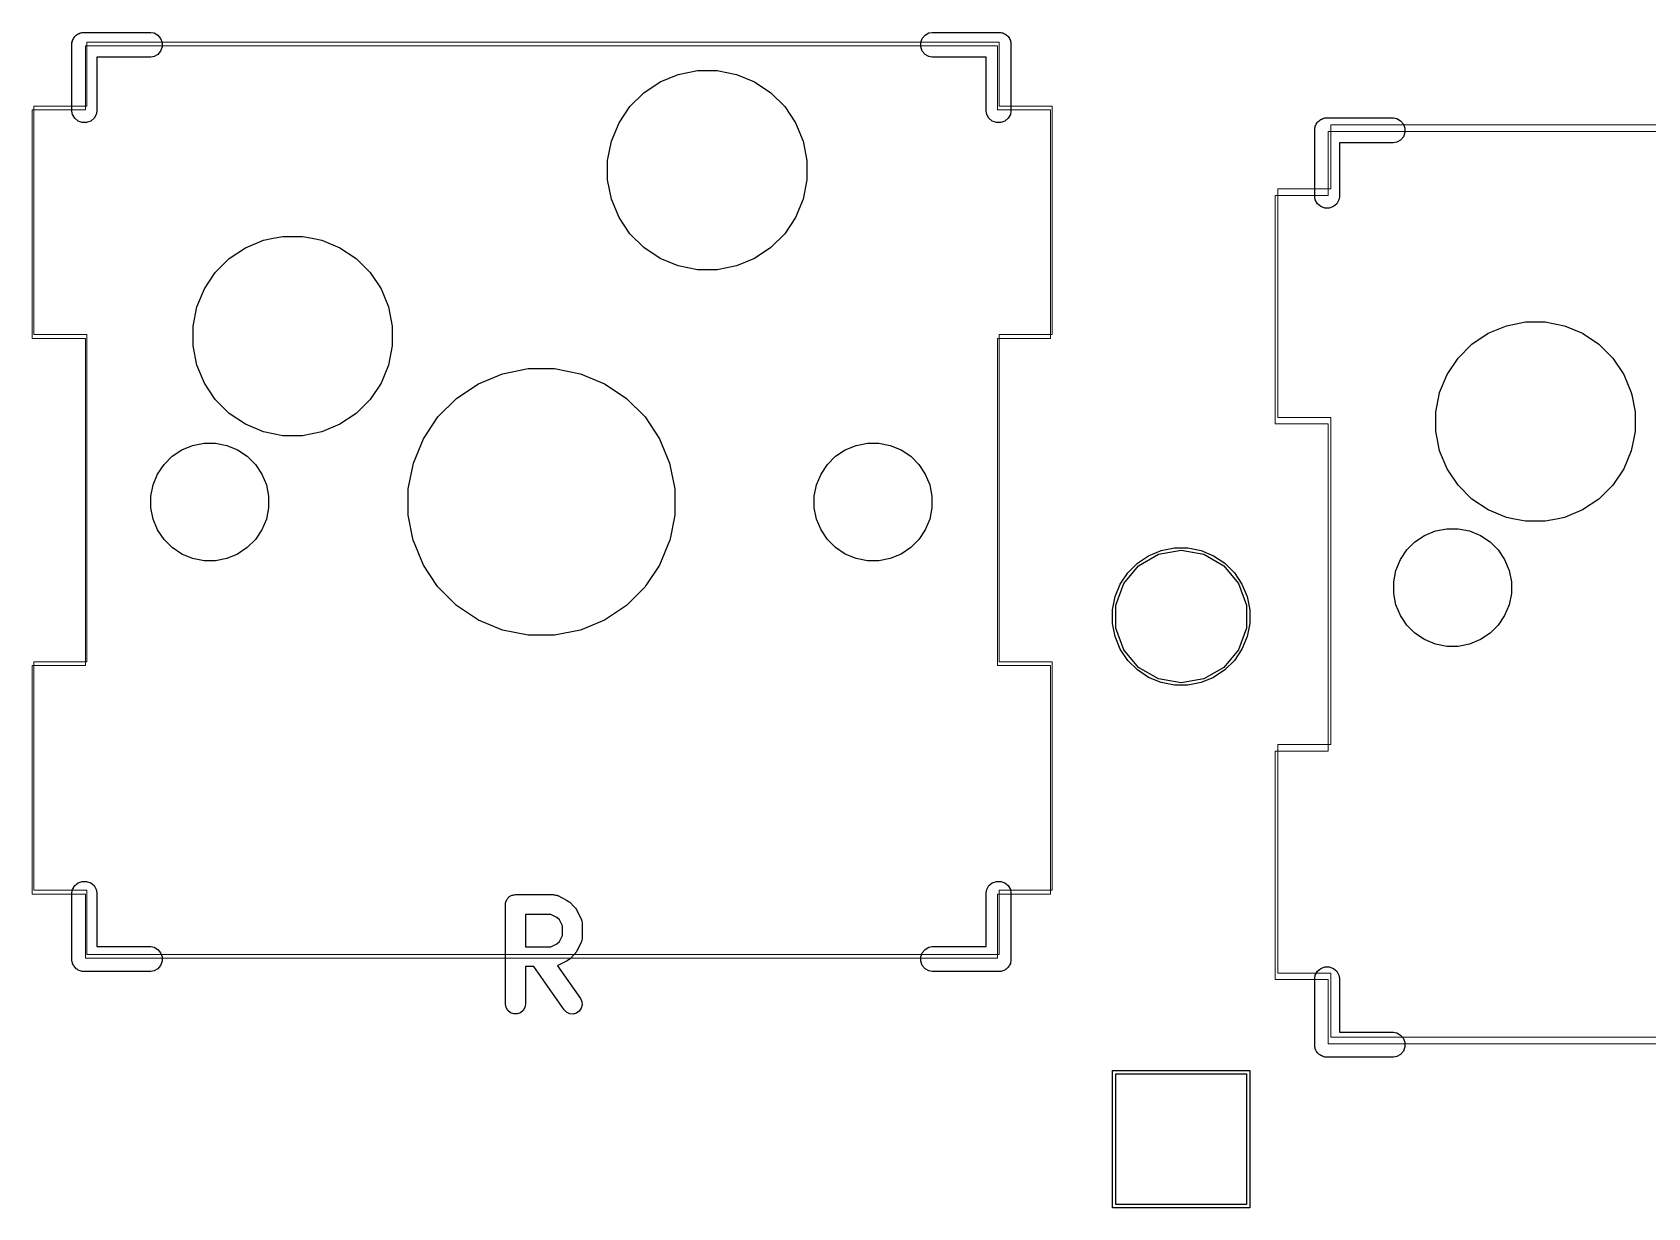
# Model space of a CAD drawing. Header units: millimetres. Extents: x 13 to 222, y -3 to 195.
# Drawn here: x 111.51 to 136.25, y 108.5 to 126.5 of the extents above; entities that cross this region are included whole.
import ezdxf

# ---------------------------------------------------------------- set-up
doc = ezdxf.new("R2010")
doc.units = ezdxf.units.MM
doc.header["$MEASUREMENT"] = 0
doc.layers.add('Ergodox plate', color=7, linetype='Continuous', lineweight=0, true_color=0xf6921e)
doc.layers.add('Orig switch cut', color=7, linetype='Continuous', lineweight=0, true_color=0xde3535)
doc.layers.add('Mask', color=134, linetype='Continuous')
doc.layers.add('Silk', color=142, linetype='Continuous')

msp = doc.modelspace()

# ---------------------------------------------------------------- linework, layer by layer
at = {"layer": 'Ergodox plate'}
for points in [[(126.313, 126.349), (126.313, 125.369), (127.126, 125.369), (127.126, 121.869), (126.313, 121.869), (126.313, 116.86), (127.126, 116.86), (127.126, 113.36), (126.313, 113.36), (126.313, 112.379), (112.343, 112.379), (112.343, 113.36), (111.531, 113.36), (111.531, 116.86), (112.343, 116.86), (112.343, 121.869), (111.531, 121.869), (111.531, 125.369), (112.343, 125.369), (112.343, 126.349)], [(145.363, 125.079), (145.363, 124.099), (146.176, 124.099), (146.176, 120.599), (145.363, 120.599), (145.363, 115.59), (146.176, 115.59), (146.176, 112.09), (145.363, 112.09), (145.363, 111.109), (131.393, 111.109), (131.393, 112.09), (130.581, 112.09), (130.581, 115.59), (131.393, 115.59), (131.393, 120.599), (130.581, 120.599), (130.581, 124.099), (131.393, 124.099), (131.393, 125.079)]]:
    msp.add_lwpolyline(points, close=True, dxfattribs=at)
at = {"layer": 'Mask', "linetype": 'Continuous'}
for p, q in [((120.872, 125.572), (121.122, 125.739)), ((121.122, 125.739), (121.399, 125.854)), ((121.399, 125.854), (121.547, 125.884)), ((121.547, 125.884), (121.694, 125.913)), ((121.694, 125.913), (121.995, 125.913)), ((121.995, 125.913), (122.142, 125.884)), ((122.142, 125.884), (122.29, 125.854)), ((122.29, 125.854), (122.567, 125.739)), ((122.567, 125.739), (122.817, 125.572)), ((120.659, 125.36), (120.872, 125.572)), ((122.817, 125.572), (123.03, 125.36)), ((120.492, 125.11), (120.659, 125.36)), ((123.03, 125.36), (123.197, 125.11)), ((120.377, 124.832), (120.492, 125.11)), ((123.197, 125.11), (123.312, 124.832)), ((120.318, 124.537), (120.377, 124.832)), ((123.312, 124.832), (123.37, 124.537)), ((120.318, 124.237), (120.318, 124.537)), ((123.37, 124.537), (123.37, 124.237)), ((120.377, 123.942), (120.318, 124.237)), ((123.37, 124.237), (123.312, 123.942)), ((120.492, 123.664), (120.377, 123.942)), ((123.312, 123.942), (123.197, 123.664)), ((120.659, 123.414), (120.492, 123.664)), ((123.197, 123.664), (123.03, 123.414)), ((114.772, 123.199), (115.049, 123.314)), ((115.049, 123.314), (115.197, 123.344)), ((115.197, 123.344), (115.344, 123.373)), ((115.344, 123.373), (115.645, 123.373)), ((115.645, 123.373), (115.792, 123.344)), ((115.792, 123.344), (115.94, 123.314)), ((115.94, 123.314), (116.217, 123.199)), ((120.872, 123.202), (120.659, 123.414)), ((123.03, 123.414), (122.817, 123.202)), ((114.309, 122.82), (114.522, 123.032)), ((114.522, 123.032), (114.772, 123.199)), ((116.217, 123.199), (116.467, 123.032)), ((116.467, 123.032), (116.68, 122.82)), ((121.122, 123.035), (120.872, 123.202)), ((121.399, 122.92), (121.122, 123.035)), ((122.567, 123.035), (122.29, 122.92)), ((122.817, 123.202), (122.567, 123.035)), ((114.142, 122.57), (114.309, 122.82)), ((116.68, 122.82), (116.847, 122.57)), ((121.547, 122.89), (121.399, 122.92)), ((121.694, 122.861), (121.547, 122.89)), ((121.995, 122.861), (121.694, 122.861)), ((122.142, 122.89), (121.995, 122.861)), ((122.29, 122.92), (122.142, 122.89)), ((114.027, 122.292), (114.142, 122.57)), ((116.847, 122.57), (116.962, 122.292)), ((113.968, 121.997), (114.027, 122.292)), ((116.962, 122.292), (117.02, 121.997)), ((113.968, 121.697), (113.968, 121.997)), ((117.02, 121.997), (117.02, 121.697)), ((133.805, 121.889), (134.082, 122.004)), ((134.082, 122.004), (134.23, 122.033)), ((134.23, 122.033), (134.377, 122.062)), ((134.377, 122.062), (134.678, 122.062)), ((134.678, 122.062), (134.825, 122.033)), ((134.825, 122.033), (134.973, 122.004)), ((134.973, 122.004), (135.25, 121.889)), ((133.555, 121.722), (133.805, 121.889)), ((135.25, 121.889), (135.5, 121.722)), ((114.027, 121.402), (113.968, 121.697)), ((117.02, 121.697), (116.962, 121.402)), ((133.175, 121.259), (133.342, 121.509)), ((133.342, 121.509), (133.555, 121.722)), ((135.5, 121.722), (135.713, 121.509)), ((135.713, 121.509), (135.88, 121.259)), ((114.142, 121.124), (114.027, 121.402)), ((116.962, 121.402), (116.847, 121.124)), ((118.338, 121.116), (118.709, 121.27)), ((118.709, 121.27), (119.103, 121.348)), ((118.709, 121.27), (118.709, 121.27)), ((118.709, 121.27), (118.709, 121.27)), ((119.103, 121.348), (119.505, 121.348)), ((119.505, 121.348), (119.9, 121.27)), ((119.9, 121.27), (119.9, 121.27)), ((119.9, 121.27), (119.9, 121.27)), ((119.9, 121.27), (120.271, 121.116)), ((133.06, 120.981), (133.175, 121.259)), ((135.88, 121.259), (135.995, 120.981)), ((114.309, 120.874), (114.142, 121.124)), ((116.847, 121.124), (116.68, 120.874)), ((118.083, 120.946), (118.338, 121.116)), ((120.271, 121.116), (120.526, 120.946)), ((114.522, 120.662), (114.309, 120.874)), ((116.68, 120.874), (116.467, 120.662)), ((117.719, 120.608), (118.003, 120.892)), ((118.003, 120.892), (118.083, 120.946)), ((120.526, 120.946), (120.606, 120.892)), ((120.606, 120.892), (120.89, 120.608)), ((133.002, 120.687), (133.053, 120.946)), ((133.053, 120.946), (133.06, 120.981)), ((135.995, 120.981), (136.002, 120.946)), ((136.002, 120.946), (136.054, 120.687)), ((114.772, 120.495), (114.522, 120.662)), ((115.049, 120.38), (114.772, 120.495)), ((116.217, 120.495), (115.94, 120.38)), ((116.467, 120.662), (116.217, 120.495)), ((117.496, 120.274), (117.719, 120.608)), ((117.719, 120.608), (117.719, 120.608)), ((120.89, 120.608), (120.89, 120.608)), ((120.89, 120.608), (121.113, 120.274)), ((133.002, 120.386), (133.002, 120.687)), ((136.054, 120.687), (136.054, 120.386)), ((115.197, 120.35), (115.049, 120.38)), ((115.344, 120.321), (115.197, 120.35)), ((115.645, 120.321), (115.344, 120.321)), ((115.792, 120.35), (115.645, 120.321)), ((115.94, 120.38), (115.792, 120.35)), ((117.342, 119.902), (117.496, 120.274)), ((121.113, 120.274), (121.267, 119.902)), ((133.027, 120.256), (133.002, 120.386)), ((133.06, 120.091), (133.027, 120.256)), ((136.028, 120.256), (135.995, 120.091)), ((136.054, 120.386), (136.028, 120.256)), ((113.525, 119.881), (113.65, 120.007)), ((113.65, 120.007), (113.798, 120.105)), ((113.798, 120.105), (113.962, 120.173)), ((113.962, 120.173), (114.136, 120.208)), ((114.136, 120.208), (114.313, 120.208)), ((114.313, 120.208), (114.487, 120.173)), ((114.487, 120.173), (114.651, 120.105)), ((114.651, 120.105), (114.799, 120.007)), ((114.799, 120.007), (114.924, 119.881)), ((123.685, 119.881), (123.81, 120.007)), ((123.81, 120.007), (123.958, 120.105)), ((123.958, 120.105), (124.122, 120.173)), ((124.122, 120.173), (124.296, 120.208)), ((124.296, 120.208), (124.473, 120.208)), ((124.473, 120.208), (124.647, 120.173)), ((124.647, 120.173), (124.811, 120.105)), ((124.811, 120.105), (124.959, 120.007)), ((124.959, 120.007), (125.084, 119.881)), ((133.175, 119.813), (133.06, 120.091)), ((135.995, 120.091), (135.88, 119.813)), ((113.426, 119.734), (113.525, 119.881)), ((114.924, 119.881), (115.023, 119.734)), ((117.263, 119.508), (117.342, 119.902)), ((117.342, 119.902), (117.342, 119.902)), ((121.267, 119.902), (121.267, 119.902)), ((121.267, 119.902), (121.346, 119.508)), ((123.586, 119.734), (123.685, 119.881)), ((125.084, 119.881), (125.183, 119.734)), ((133.342, 119.563), (133.175, 119.813)), ((135.88, 119.813), (135.713, 119.563)), ((113.323, 119.396), (113.358, 119.57)), ((113.358, 119.57), (113.426, 119.734)), ((115.023, 119.734), (115.091, 119.57)), ((115.091, 119.57), (115.125, 119.396)), ((117.263, 119.106), (117.263, 119.508)), ((121.346, 119.508), (121.346, 119.106)), ((123.483, 119.396), (123.518, 119.57)), ((123.518, 119.57), (123.586, 119.734)), ((125.183, 119.734), (125.251, 119.57)), ((125.251, 119.57), (125.285, 119.396)), ((133.555, 119.351), (133.342, 119.563)), ((135.713, 119.563), (135.5, 119.351)), ((113.323, 119.218), (113.323, 119.396)), ((115.125, 119.396), (115.125, 119.218)), ((123.483, 119.218), (123.483, 119.396)), ((125.285, 119.396), (125.285, 119.218)), ((133.805, 119.184), (133.555, 119.351)), ((135.5, 119.351), (135.25, 119.184)), ((113.358, 119.044), (113.323, 119.218)), ((113.426, 118.88), (113.358, 119.044)), ((115.091, 119.044), (115.023, 118.88)), ((115.125, 119.218), (115.091, 119.044)), ((117.341, 118.715), (117.263, 119.106)), ((121.346, 119.106), (121.268, 118.715)), ((123.518, 119.044), (123.483, 119.218)), ((123.586, 118.88), (123.518, 119.044)), ((125.251, 119.044), (125.183, 118.88)), ((125.285, 119.218), (125.251, 119.044)), ((134.082, 119.069), (133.805, 119.184)), ((134.207, 119.044), (134.082, 119.069)), ((134.377, 119.01), (134.207, 119.044)), ((134.678, 119.01), (134.377, 119.01)), ((134.849, 119.044), (134.678, 119.01)), ((134.973, 119.069), (134.849, 119.044)), ((135.25, 119.184), (134.973, 119.069)), ((113.525, 118.733), (113.426, 118.88)), ((115.023, 118.88), (114.924, 118.733)), ((123.685, 118.733), (123.586, 118.88)), ((125.183, 118.88), (125.084, 118.733)), ((132.683, 118.696), (132.831, 118.795)), ((132.831, 118.795), (132.995, 118.863)), ((132.995, 118.863), (133.169, 118.897)), ((133.169, 118.897), (133.346, 118.897)), ((133.346, 118.897), (133.52, 118.863)), ((133.52, 118.863), (133.684, 118.795)), ((133.684, 118.795), (133.832, 118.696)), ((113.65, 118.607), (113.525, 118.733)), ((113.798, 118.509), (113.65, 118.607)), ((113.962, 118.441), (113.798, 118.509)), ((114.651, 118.509), (114.487, 118.441)), ((114.799, 118.607), (114.651, 118.509)), ((114.924, 118.733), (114.799, 118.607)), ((117.342, 118.712), (117.341, 118.715)), ((117.496, 118.34), (117.342, 118.712)), ((121.267, 118.712), (121.113, 118.34)), ((121.268, 118.715), (121.267, 118.712)), ((123.81, 118.607), (123.685, 118.733)), ((123.958, 118.509), (123.81, 118.607)), ((124.122, 118.441), (123.958, 118.509)), ((124.811, 118.509), (124.647, 118.441)), ((124.959, 118.607), (124.811, 118.509)), ((125.084, 118.733), (124.959, 118.607)), ((128.604, 118.483), (128.795, 118.562)), ((128.795, 118.562), (128.998, 118.602)), ((128.998, 118.602), (129.205, 118.602)), ((129.205, 118.602), (129.408, 118.562)), ((129.408, 118.562), (129.599, 118.483)), ((132.459, 118.423), (132.558, 118.571)), ((132.558, 118.571), (132.683, 118.696)), ((133.832, 118.696), (133.957, 118.571)), ((133.957, 118.571), (134.056, 118.423)), ((114.136, 118.406), (113.962, 118.441)), ((114.313, 118.406), (114.136, 118.406)), ((114.487, 118.441), (114.313, 118.406)), ((117.704, 118.028), (117.496, 118.34)), ((121.113, 118.34), (120.905, 118.028)), ((124.296, 118.406), (124.122, 118.441)), ((124.473, 118.406), (124.296, 118.406)), ((124.647, 118.441), (124.473, 118.406)), ((128.285, 118.221), (128.432, 118.368)), ((128.432, 118.368), (128.604, 118.483)), ((129.599, 118.483), (129.772, 118.368)), ((129.772, 118.368), (129.918, 118.221)), ((132.391, 118.259), (132.459, 118.423)), ((134.056, 118.423), (134.124, 118.259)), ((117.719, 118.006), (117.704, 118.028)), ((120.905, 118.028), (120.89, 118.006)), ((128.091, 117.858), (128.17, 118.049)), ((128.17, 118.049), (128.285, 118.221)), ((129.918, 118.221), (130.033, 118.049)), ((130.033, 118.049), (130.112, 117.858)), ((132.357, 118.085), (132.391, 118.259)), ((132.357, 117.907), (132.357, 118.085)), ((134.124, 118.259), (134.159, 118.085)), ((134.159, 118.085), (134.159, 117.907)), ((118.003, 117.721), (117.719, 118.006)), ((120.89, 118.006), (120.606, 117.721)), ((128.051, 117.654), (128.091, 117.858)), ((130.112, 117.858), (130.153, 117.654)), ((132.391, 117.733), (132.357, 117.907)), ((134.159, 117.907), (134.124, 117.733)), ((118.338, 117.498), (118.003, 117.721)), ((118.003, 117.721), (118.003, 117.721)), ((120.606, 117.721), (120.271, 117.498)), ((120.606, 117.721), (120.606, 117.721)), ((128.051, 117.447), (128.051, 117.654)), ((130.153, 117.654), (130.153, 117.447)), ((132.459, 117.569), (132.391, 117.733)), ((132.558, 117.422), (132.459, 117.569)), ((134.056, 117.569), (133.957, 117.422)), ((134.124, 117.733), (134.056, 117.569)), ((118.709, 117.344), (118.338, 117.498)), ((119.103, 117.266), (118.709, 117.344)), ((118.709, 117.344), (118.709, 117.344)), ((118.709, 117.344), (118.709, 117.344)), ((119.9, 117.344), (119.505, 117.266)), ((120.271, 117.498), (119.9, 117.344)), ((119.9, 117.344), (119.9, 117.344)), ((119.9, 117.344), (119.9, 117.344)), ((128.091, 117.244), (128.051, 117.447)), ((130.153, 117.447), (130.112, 117.244)), ((132.683, 117.296), (132.558, 117.422)), ((132.831, 117.198), (132.683, 117.296)), ((133.832, 117.296), (133.684, 117.198)), ((133.957, 117.422), (133.832, 117.296)), ((119.505, 117.266), (119.103, 117.266)), ((128.17, 117.053), (128.091, 117.244)), ((128.285, 116.881), (128.17, 117.053)), ((130.033, 117.053), (129.918, 116.881)), ((130.112, 117.244), (130.033, 117.053)), ((132.995, 117.13), (132.831, 117.198)), ((133.169, 117.095), (132.995, 117.13)), ((133.346, 117.095), (133.169, 117.095)), ((133.52, 117.13), (133.346, 117.095)), ((133.684, 117.198), (133.52, 117.13)), ((128.432, 116.735), (128.285, 116.881)), ((129.918, 116.881), (129.772, 116.735)), ((128.604, 116.62), (128.432, 116.735)), ((128.795, 116.54), (128.604, 116.62)), ((128.998, 116.5), (128.795, 116.54)), ((129.408, 116.54), (129.205, 116.5)), ((129.599, 116.62), (129.408, 116.54)), ((129.772, 116.735), (129.599, 116.62)), ((129.205, 116.5), (128.998, 116.5)), ((128.051, 108.5), (128.051, 110.602)), ((128.051, 110.602), (130.153, 110.602)), ((130.153, 110.602), (130.153, 108.5)), ((130.153, 108.5), (128.051, 108.5))]:
    msp.add_line(p, q, dxfattribs=at)
at = {"layer": 'Orig switch cut'}
for points in [[(126.289, 126.292), (126.289, 125.312), (127.102, 125.312), (127.102, 121.811), (126.289, 121.811), (126.289, 116.803), (127.102, 116.803), (127.102, 113.302), (126.289, 113.302), (126.289, 112.322), (112.319, 112.322), (112.319, 113.302), (111.506, 113.302), (111.506, 116.803), (112.319, 116.803), (112.319, 121.811), (111.506, 121.811), (111.506, 125.312), (112.319, 125.312), (112.319, 126.292)], [(145.323, 124.981), (145.323, 124.001), (146.136, 124.001), (146.136, 120.501), (145.323, 120.501), (145.323, 115.492), (146.136, 115.492), (146.136, 111.992), (145.323, 111.992), (145.323, 111.011), (131.353, 111.011), (131.353, 111.992), (130.54, 111.992), (130.54, 115.492), (131.353, 115.492), (131.353, 120.501), (130.54, 120.501), (130.54, 124.001), (131.353, 124.001), (131.353, 124.981)]]:
    msp.add_lwpolyline(points, close=True, dxfattribs=at)
at = {"layer": 'Silk', "linetype": 'Continuous'}
for p, q in [((112.148, 126.417), (112.156, 126.431)), ((112.156, 126.431), (112.169, 126.442)), ((112.169, 126.442), (112.18, 126.455)), ((112.18, 126.455), (112.195, 126.464)), ((112.195, 126.464), (112.208, 126.475)), ((112.208, 126.475), (112.224, 126.48)), ((112.224, 126.48), (112.238, 126.489)), ((112.238, 126.489), (112.255, 126.492)), ((112.255, 126.492), (112.271, 126.497)), ((112.271, 126.497), (112.288, 126.497)), ((112.288, 126.497), (112.288, 126.497)), ((112.288, 126.497), (113.321, 126.497)), ((113.321, 126.497), (113.371, 126.489)), ((113.371, 126.489), (113.429, 126.455)), ((113.429, 126.455), (113.472, 126.404)), ((125.137, 126.404), (125.18, 126.455)), ((125.18, 126.455), (125.238, 126.489)), ((125.238, 126.489), (125.288, 126.497)), ((125.288, 126.497), (126.321, 126.497)), ((126.321, 126.497), (126.338, 126.497)), ((126.321, 126.497), (126.321, 126.497)), ((126.338, 126.497), (126.354, 126.492)), ((126.354, 126.492), (126.371, 126.489)), ((126.371, 126.489), (126.385, 126.48)), ((126.385, 126.48), (126.401, 126.475)), ((126.401, 126.475), (126.414, 126.464)), ((126.414, 126.464), (126.429, 126.455)), ((126.429, 126.455), (126.44, 126.442)), ((126.44, 126.442), (126.453, 126.431)), ((126.453, 126.431), (126.461, 126.417)), ((112.114, 126.341), (112.12, 126.356)), ((112.114, 126.324), (112.114, 126.341)), ((112.114, 125.29), (112.114, 126.324)), ((112.114, 126.324), (112.114, 126.324)), ((112.12, 126.356), (112.123, 126.373)), ((112.123, 126.373), (112.131, 126.388)), ((112.131, 126.388), (112.137, 126.404)), ((112.137, 126.404), (112.148, 126.417)), ((113.472, 126.21), (113.429, 126.159)), ((113.472, 126.404), (113.495, 126.341)), ((113.495, 126.273), (113.472, 126.21)), ((113.495, 126.341), (113.495, 126.273)), ((125.114, 126.341), (125.137, 126.404)), ((125.114, 126.273), (125.114, 126.341)), ((125.137, 126.21), (125.114, 126.273)), ((125.18, 126.159), (125.137, 126.21)), ((126.461, 126.417), (126.472, 126.404)), ((126.472, 126.404), (126.478, 126.388)), ((126.478, 126.388), (126.486, 126.373)), ((126.486, 126.373), (126.489, 126.356)), ((126.489, 126.356), (126.495, 126.341)), ((126.495, 126.341), (126.495, 126.324)), ((126.495, 126.324), (126.495, 126.324)), ((126.495, 126.324), (126.495, 125.29)), ((113.321, 126.116), (112.495, 126.116)), ((112.495, 126.116), (112.495, 125.29)), ((113.371, 126.125), (113.321, 126.116)), ((113.429, 126.159), (113.371, 126.125)), ((125.238, 126.125), (125.18, 126.159)), ((125.288, 126.116), (125.238, 126.125)), ((126.114, 126.116), (125.288, 126.116)), ((126.114, 125.29), (126.114, 126.116)), ((112.123, 125.241), (112.114, 125.29)), ((112.156, 125.183), (112.123, 125.241)), ((112.486, 125.241), (112.453, 125.183)), ((112.495, 125.29), (112.486, 125.241)), ((126.123, 125.241), (126.114, 125.29)), ((126.156, 125.183), (126.123, 125.241)), ((126.486, 125.241), (126.453, 125.183)), ((126.495, 125.29), (126.486, 125.241)), ((112.208, 125.139), (112.156, 125.183)), ((112.271, 125.116), (112.208, 125.139)), ((112.338, 125.116), (112.271, 125.116)), ((112.401, 125.139), (112.338, 125.116)), ((112.453, 125.183), (112.401, 125.139)), ((126.208, 125.139), (126.156, 125.183)), ((126.271, 125.116), (126.208, 125.139)), ((126.338, 125.116), (126.271, 125.116)), ((126.401, 125.139), (126.338, 125.116)), ((126.453, 125.183), (126.401, 125.139)), ((131.147, 125.03), (131.153, 125.046)), ((131.147, 125.013), (131.147, 125.03)), ((131.147, 123.98), (131.147, 125.013)), ((131.147, 125.013), (131.147, 125.013)), ((131.153, 125.046), (131.156, 125.062)), ((131.156, 125.062), (131.164, 125.077)), ((131.164, 125.077), (131.17, 125.093)), ((131.17, 125.093), (131.181, 125.106)), ((131.181, 125.106), (131.189, 125.121)), ((131.189, 125.121), (131.202, 125.131)), ((131.202, 125.131), (131.213, 125.144)), ((131.213, 125.144), (131.228, 125.153)), ((131.228, 125.153), (131.241, 125.164)), ((131.241, 125.164), (131.257, 125.17)), ((131.257, 125.17), (131.271, 125.178)), ((131.271, 125.178), (131.288, 125.181)), ((131.288, 125.181), (131.304, 125.187)), ((131.304, 125.187), (131.321, 125.187)), ((131.321, 125.187), (131.321, 125.187)), ((131.321, 125.187), (132.354, 125.187)), ((132.354, 125.187), (132.404, 125.178)), ((132.404, 125.178), (132.462, 125.144)), ((132.462, 125.144), (132.505, 125.093)), ((132.505, 125.093), (132.528, 125.03)), ((132.528, 124.963), (132.505, 124.899)), ((132.528, 125.03), (132.528, 124.963)), ((132.354, 124.806), (131.528, 124.806)), ((131.528, 124.806), (131.528, 123.98)), ((132.404, 124.814), (132.354, 124.806)), ((132.462, 124.848), (132.404, 124.814)), ((132.505, 124.899), (132.462, 124.848)), ((131.156, 123.93), (131.147, 123.98)), ((131.528, 123.98), (131.519, 123.93)), ((131.189, 123.872), (131.156, 123.93)), ((131.241, 123.829), (131.189, 123.872)), ((131.304, 123.806), (131.241, 123.829)), ((131.371, 123.806), (131.304, 123.806)), ((131.434, 123.829), (131.371, 123.806)), ((131.486, 123.872), (131.434, 123.829)), ((131.519, 123.93), (131.486, 123.872)), ((128.754, 118.505), (129.102, 118.567)), ((129.102, 118.567), (129.449, 118.505)), ((128.222, 118.059), (128.449, 118.329)), ((128.449, 118.329), (128.754, 118.505)), ((129.449, 118.505), (129.754, 118.329)), ((129.754, 118.329), (129.981, 118.059)), ((128.102, 117.727), (128.222, 118.059)), ((129.981, 118.059), (130.102, 117.727)), ((128.102, 117.375), (128.102, 117.727)), ((130.102, 117.727), (130.102, 117.375)), ((128.222, 117.043), (128.102, 117.375)), ((130.102, 117.375), (129.981, 117.043)), ((128.449, 116.773), (128.222, 117.043)), ((129.981, 117.043), (129.754, 116.773)), ((128.754, 116.597), (128.449, 116.773)), ((129.102, 116.536), (128.754, 116.597)), ((129.449, 116.597), (129.102, 116.536)), ((129.754, 116.773), (129.449, 116.597)), ((112.114, 113.323), (112.123, 113.373)), ((112.114, 112.34), (112.114, 113.323)), ((112.123, 113.373), (112.156, 113.431)), ((112.156, 113.431), (112.208, 113.474)), ((112.208, 113.474), (112.271, 113.497)), ((112.271, 113.497), (112.338, 113.497)), ((112.338, 113.497), (112.401, 113.474)), ((112.401, 113.474), (112.453, 113.431)), ((112.453, 113.431), (112.486, 113.373)), ((112.486, 113.373), (112.495, 113.323)), ((112.495, 113.323), (112.495, 112.497)), ((126.114, 113.323), (126.123, 113.373)), ((126.114, 112.497), (126.114, 113.323)), ((126.123, 113.373), (126.156, 113.431)), ((126.156, 113.431), (126.208, 113.474)), ((126.208, 113.474), (126.271, 113.497)), ((126.271, 113.497), (126.338, 113.497)), ((126.338, 113.497), (126.401, 113.474)), ((126.401, 113.474), (126.453, 113.431)), ((126.453, 113.431), (126.486, 113.373)), ((126.486, 113.373), (126.495, 113.323)), ((126.495, 113.323), (126.495, 112.29)), ((118.753, 113.141), (118.755, 113.154)), ((118.753, 111.617), (118.753, 113.141)), ((118.755, 113.168), (118.76, 113.18)), ((118.755, 113.154), (118.755, 113.168)), ((118.76, 113.18), (118.762, 113.193)), ((118.762, 113.193), (118.769, 113.205)), ((118.769, 113.205), (118.773, 113.218)), ((118.773, 113.218), (118.782, 113.228)), ((118.782, 113.228), (118.789, 113.239)), ((118.789, 113.239), (118.799, 113.248)), ((118.799, 113.248), (118.807, 113.258)), ((118.807, 113.258), (118.819, 113.265)), ((118.819, 113.265), (118.829, 113.273)), ((118.829, 113.273), (118.842, 113.278)), ((118.842, 113.278), (118.853, 113.285)), ((118.853, 113.285), (118.866, 113.287)), ((118.866, 113.287), (118.879, 113.291)), ((118.879, 113.291), (118.892, 113.291)), ((118.892, 113.291), (118.905, 113.294)), ((118.905, 113.294), (119.486, 113.294)), ((119.486, 113.294), (119.495, 113.292)), ((119.495, 113.292), (119.503, 113.293)), ((119.503, 113.293), (119.52, 113.288)), ((119.52, 113.288), (119.538, 113.285)), ((119.538, 113.285), (119.546, 113.28)), ((119.546, 113.28), (119.554, 113.278)), ((119.554, 113.278), (119.699, 113.205)), ((119.699, 113.205), (119.719, 113.191)), ((119.719, 113.191), (119.739, 113.177)), ((119.739, 113.177), (119.811, 113.104)), ((119.811, 113.104), (119.825, 113.084)), ((119.825, 113.084), (119.84, 113.064)), ((119.058, 112.989), (119.058, 112.495)), ((119.45, 112.989), (119.058, 112.989)), ((119.541, 112.943), (119.45, 112.989)), ((119.578, 112.906), (119.541, 112.943)), ((119.624, 112.815), (119.578, 112.906)), ((119.84, 113.064), (119.912, 112.919)), ((119.912, 112.919), (119.915, 112.911)), ((119.915, 112.911), (119.919, 112.903)), ((119.919, 112.903), (119.922, 112.886)), ((119.922, 112.886), (119.928, 112.868)), ((119.928, 112.868), (119.927, 112.86)), ((119.927, 112.86), (119.929, 112.851)), ((119.929, 112.851), (119.929, 112.633)), ((119.541, 112.541), (119.578, 112.578)), ((119.578, 112.578), (119.624, 112.669)), ((119.624, 112.669), (119.624, 112.815)), ((119.915, 112.574), (119.912, 112.565)), ((119.919, 112.581), (119.915, 112.574)), ((119.922, 112.599), (119.919, 112.581)), ((119.928, 112.616), (119.922, 112.599)), ((119.929, 112.633), (119.927, 112.625)), ((119.927, 112.625), (119.928, 112.616)), ((112.114, 112.273), (112.114, 112.34)), ((112.495, 112.497), (113.321, 112.497)), ((113.321, 112.497), (113.371, 112.489)), ((113.371, 112.489), (113.429, 112.455)), ((113.429, 112.455), (113.472, 112.403)), ((113.472, 112.403), (113.495, 112.34)), ((113.495, 112.34), (113.495, 112.273)), ((119.058, 112.495), (119.45, 112.495)), ((119.45, 112.495), (119.541, 112.541)), ((119.811, 112.38), (119.739, 112.308)), ((119.825, 112.4), (119.811, 112.38)), ((119.84, 112.42), (119.825, 112.4)), ((119.912, 112.565), (119.84, 112.42)), ((125.114, 112.34), (125.137, 112.403)), ((125.114, 112.273), (125.114, 112.34)), ((125.137, 112.403), (125.18, 112.455)), ((125.18, 112.455), (125.238, 112.489)), ((125.238, 112.489), (125.288, 112.497)), ((125.288, 112.497), (126.114, 112.497)), ((112.12, 112.257), (112.114, 112.273)), ((112.123, 112.241), (112.12, 112.257)), ((112.131, 112.226), (112.123, 112.241)), ((112.137, 112.21), (112.131, 112.226)), ((112.148, 112.197), (112.137, 112.21)), ((112.156, 112.182), (112.148, 112.197)), ((112.169, 112.172), (112.156, 112.182)), ((112.18, 112.159), (112.169, 112.172)), ((112.195, 112.15), (112.18, 112.159)), ((112.208, 112.139), (112.195, 112.15)), ((112.224, 112.133), (112.208, 112.139)), ((112.238, 112.125), (112.224, 112.133)), ((112.255, 112.122), (112.238, 112.125)), ((112.271, 112.116), (112.255, 112.122)), ((112.288, 112.116), (112.271, 112.116)), ((113.321, 112.116), (112.288, 112.116)), ((112.288, 112.116), (112.288, 112.116)), ((113.371, 112.125), (113.321, 112.116)), ((113.429, 112.159), (113.371, 112.125)), ((113.472, 112.21), (113.429, 112.159)), ((113.495, 112.273), (113.472, 112.21)), ((119.189, 112.191), (119.058, 112.191)), ((119.058, 112.191), (119.058, 111.617)), ((119.651, 111.53), (119.189, 112.191)), ((119.554, 112.207), (119.55, 112.206)), ((119.55, 112.206), (119.901, 111.705)), ((119.699, 112.279), (119.554, 112.207)), ((119.719, 112.294), (119.699, 112.279)), ((119.739, 112.308), (119.719, 112.294)), ((125.137, 112.21), (125.114, 112.273)), ((125.18, 112.159), (125.137, 112.21)), ((125.238, 112.125), (125.18, 112.159)), ((125.288, 112.116), (125.238, 112.125)), ((126.321, 112.116), (125.288, 112.116)), ((126.338, 112.116), (126.321, 112.116)), ((126.321, 112.116), (126.321, 112.116)), ((126.354, 112.122), (126.338, 112.116)), ((126.371, 112.125), (126.354, 112.122)), ((126.385, 112.133), (126.371, 112.125)), ((126.401, 112.139), (126.385, 112.133)), ((126.414, 112.15), (126.401, 112.139)), ((126.429, 112.159), (126.414, 112.15)), ((126.44, 112.172), (126.429, 112.159)), ((126.453, 112.182), (126.44, 112.172)), ((126.461, 112.197), (126.453, 112.182)), ((126.472, 112.21), (126.461, 112.197)), ((126.478, 112.226), (126.472, 112.21)), ((126.486, 112.241), (126.478, 112.226)), ((126.489, 112.257), (126.486, 112.241)), ((126.495, 112.273), (126.489, 112.257)), ((126.495, 112.29), (126.495, 112.29)), ((126.495, 112.29), (126.495, 112.273)), ((131.156, 112.062), (131.189, 112.12)), ((131.189, 112.12), (131.241, 112.163)), ((131.241, 112.163), (131.304, 112.186)), ((131.304, 112.186), (131.371, 112.186)), ((131.371, 112.186), (131.434, 112.163)), ((131.434, 112.163), (131.486, 112.12)), ((131.486, 112.12), (131.519, 112.062)), ((131.147, 112.013), (131.156, 112.062)), ((131.147, 111.03), (131.147, 112.013)), ((131.519, 112.062), (131.528, 112.013)), ((131.528, 112.013), (131.528, 111.186)), ((118.762, 111.565), (118.753, 111.617)), ((119.058, 111.617), (119.049, 111.565)), ((119.901, 111.705), (119.923, 111.657)), ((119.928, 111.604), (119.914, 111.553)), ((119.923, 111.657), (119.928, 111.604)), ((118.789, 111.519), (118.762, 111.565)), ((118.829, 111.485), (118.789, 111.519)), ((118.879, 111.467), (118.829, 111.485)), ((118.932, 111.467), (118.879, 111.467)), ((118.981, 111.485), (118.932, 111.467)), ((119.022, 111.519), (118.981, 111.485)), ((119.049, 111.565), (119.022, 111.519)), ((119.689, 111.492), (119.651, 111.53)), ((119.737, 111.47), (119.689, 111.492)), ((119.789, 111.465), (119.737, 111.47)), ((119.841, 111.479), (119.789, 111.465)), ((119.884, 111.51), (119.841, 111.479)), ((119.914, 111.553), (119.884, 111.51)), ((131.528, 111.186), (132.354, 111.186)), ((132.354, 111.186), (132.404, 111.178)), ((132.404, 111.178), (132.462, 111.144)), ((132.462, 111.144), (132.505, 111.093)), ((132.505, 111.093), (132.528, 111.03)), ((131.147, 110.962), (131.147, 111.03)), ((131.153, 110.946), (131.147, 110.962)), ((131.156, 110.93), (131.153, 110.946)), ((131.164, 110.915), (131.156, 110.93)), ((131.17, 110.899), (131.164, 110.915)), ((131.181, 110.886), (131.17, 110.899)), ((131.189, 110.872), (131.181, 110.886)), ((131.202, 110.861), (131.189, 110.872)), ((131.213, 110.848), (131.202, 110.861)), ((131.228, 110.839), (131.213, 110.848)), ((131.241, 110.828), (131.228, 110.839)), ((132.462, 110.848), (132.404, 110.814)), ((132.505, 110.899), (132.462, 110.848)), ((132.528, 110.962), (132.505, 110.899)), ((132.528, 111.03), (132.528, 110.962)), ((131.257, 110.823), (131.241, 110.828)), ((131.271, 110.814), (131.257, 110.823)), ((131.288, 110.811), (131.271, 110.814)), ((131.304, 110.805), (131.288, 110.811)), ((131.321, 110.805), (131.304, 110.805)), ((132.354, 110.805), (131.321, 110.805)), ((131.321, 110.805), (131.321, 110.805)), ((132.404, 110.814), (132.354, 110.805)), ((128.102, 108.551), (128.102, 110.551)), ((128.102, 110.551), (130.102, 110.551)), ((130.102, 110.551), (130.102, 108.551)), ((130.102, 108.551), (128.102, 108.551))]:
    msp.add_line(p, q, dxfattribs=at)

doc.saveas('drawing.dxf')
